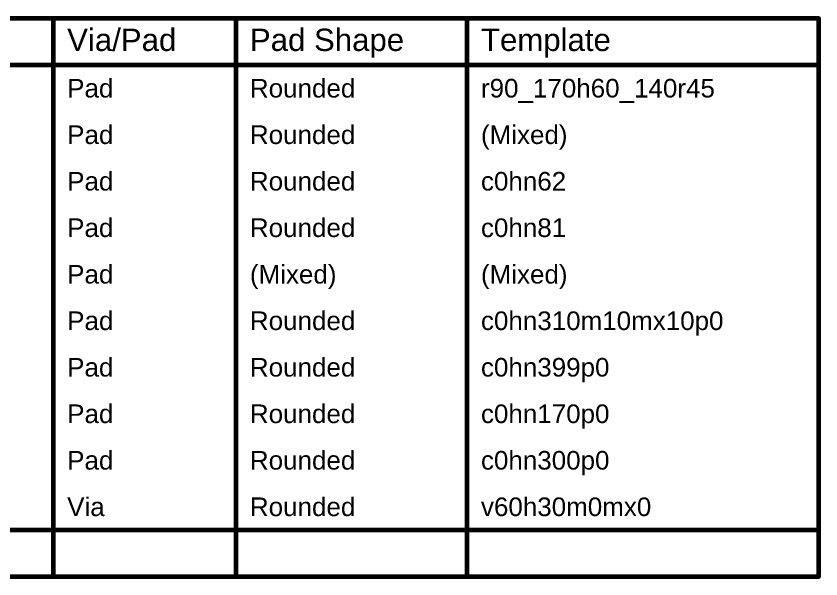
# Model space of a CAD drawing. Header units: inches. Extents: x 0 to 386, y 0 to 148.
# Drawn here: x 165 to 230.9, y 102.3 to 148.4 of the extents above; entities that cross this region are included whole.
import ezdxf

# ---------------------------------------------------------------- set-up
doc = ezdxf.new("R2010")
doc.units = ezdxf.units.IN
doc.layers.add('Drill Drawing', color=1, linetype='Continuous')
doc.styles.add('Arial', font='', dxfattribs={"height": 0.2})
doc.styles.get('Arial').set_extended_font_data('Arial')

msp = doc.modelspace()

# ---------------------------------------------------------------- linework, layer by layer
at = {"layer": 'Drill Drawing'}
for points in [[(40.257, 148.209, 0.381, 0.381, 0), (230.756, 148.209, 0.381, 0.381, 0)], [(168.01, 102.489, 0.381, 0.381, 0), (168.01, 148.209, 0.381, 0.381, 0)], [(182.992, 102.489, 0.381, 0.381, 0), (182.992, 148.209, 0.381, 0.381, 0)], [(201.935, 102.489, 0.381, 0.381, 0), (201.935, 148.209, 0.381, 0.381, 0)], [(230.756, 102.489, 0.381, 0.381, 0), (230.756, 148.209, 0.381, 0.381, 0)], [(40.257, 144.399, 0.381, 0.381, 0), (230.756, 144.399, 0.381, 0.381, 0)], [(40.257, 106.299, 0.381, 0.381, 0), (230.756, 106.299, 0.381, 0.381, 0)], [(40.257, 102.489, 0.381, 0.381, 0), (230.756, 102.489, 0.381, 0.381, 0)]]:
    msp.add_lwpolyline(points, format="xyseb", dxfattribs=at)
for points in [[(167.914, 148.209, 0.191, 0.191, 1), (168.105, 148.209, 0.191, 0.191, 1)], [(182.896, 148.209, 0.191, 0.191, 1), (183.087, 148.209, 0.191, 0.191, 1)], [(201.84, 148.209, 0.191, 0.191, 1), (202.03, 148.209, 0.191, 0.191, 1)], [(230.661, 148.209, 0.191, 0.191, 1), (230.851, 148.209, 0.191, 0.191, 1)], [(230.661, 148.209, 0.191, 0.191, 1), (230.851, 148.209, 0.191, 0.191, 1)], [(230.661, 144.399, 0.191, 0.191, 1), (230.851, 144.399, 0.191, 0.191, 1)], [(230.661, 106.299, 0.191, 0.191, 1), (230.851, 106.299, 0.191, 0.191, 1)], [(167.914, 102.489, 0.191, 0.191, 1), (168.105, 102.489, 0.191, 0.191, 1)], [(182.896, 102.489, 0.191, 0.191, 1), (183.087, 102.489, 0.191, 0.191, 1)], [(201.84, 102.489, 0.191, 0.191, 1), (202.03, 102.489, 0.191, 0.191, 1)], [(230.661, 102.489, 0.191, 0.191, 1), (230.851, 102.489, 0.191, 0.191, 1)], [(230.661, 102.489, 0.191, 0.191, 1), (230.851, 102.489, 0.191, 0.191, 1)]]:
    msp.add_lwpolyline(points, format="xyseb", close=True, dxfattribs=at)

# ---------------------------------------------------------------- texts
at = {"layer": 'Drill Drawing', "style": 'Arial'}
for s, height, p in [('Via/Pad', 1.8288, (169.153, 145.542)), ('Pad Shape', 1.8288, (184.135, 145.542)), ('Template', 1.8288, (203.078, 145.542)), ('Pad', 1.524, (169.153, 141.732)), ('Rounded', 1.524, (184.135, 141.732)), ('r90_170h60_140r45', 1.524, (203.078, 141.732)), ('Pad', 1.524, (169.153, 137.922)), ('Rounded', 1.524, (184.135, 137.922)), ('(Mixed)', 1.524, (203.078, 137.922)), ('Pad', 1.524, (169.153, 134.112)), ('Rounded', 1.524, (184.135, 134.112)), ('c0hn62', 1.524, (203.078, 134.112)), ('Pad', 1.524, (169.153, 130.302)), ('Rounded', 1.524, (184.135, 130.302)), ('c0hn81', 1.524, (203.078, 130.302)), ('Pad', 1.524, (169.153, 126.492)), ('(Mixed)', 1.524, (184.135, 126.492)), ('(Mixed)', 1.524, (203.078, 126.492)), ('Pad', 1.524, (169.153, 122.682)), ('Rounded', 1.524, (184.135, 122.682)), ('c0hn310m10mx10p0', 1.524, (203.078, 122.682)), ('Pad', 1.524, (169.153, 118.872)), ('Rounded', 1.524, (184.135, 118.872)), ('c0hn399p0', 1.524, (203.078, 118.872)), ('Pad', 1.524, (169.153, 115.062)), ('Rounded', 1.524, (184.135, 115.062)), ('c0hn170p0', 1.524, (203.078, 115.062)), ('Pad', 1.524, (169.153, 111.252)), ('Rounded', 1.524, (184.135, 111.252)), ('c0hn300p0', 1.524, (203.078, 111.252)), ('Via', 1.524, (169.153, 107.442)), ('Rounded', 1.524, (184.135, 107.442)), ('v60h30m0mx0', 1.524, (203.078, 107.442))]:
    msp.add_text(s, height=height, dxfattribs=at).set_placement(p)

doc.saveas('drawing.dxf')
